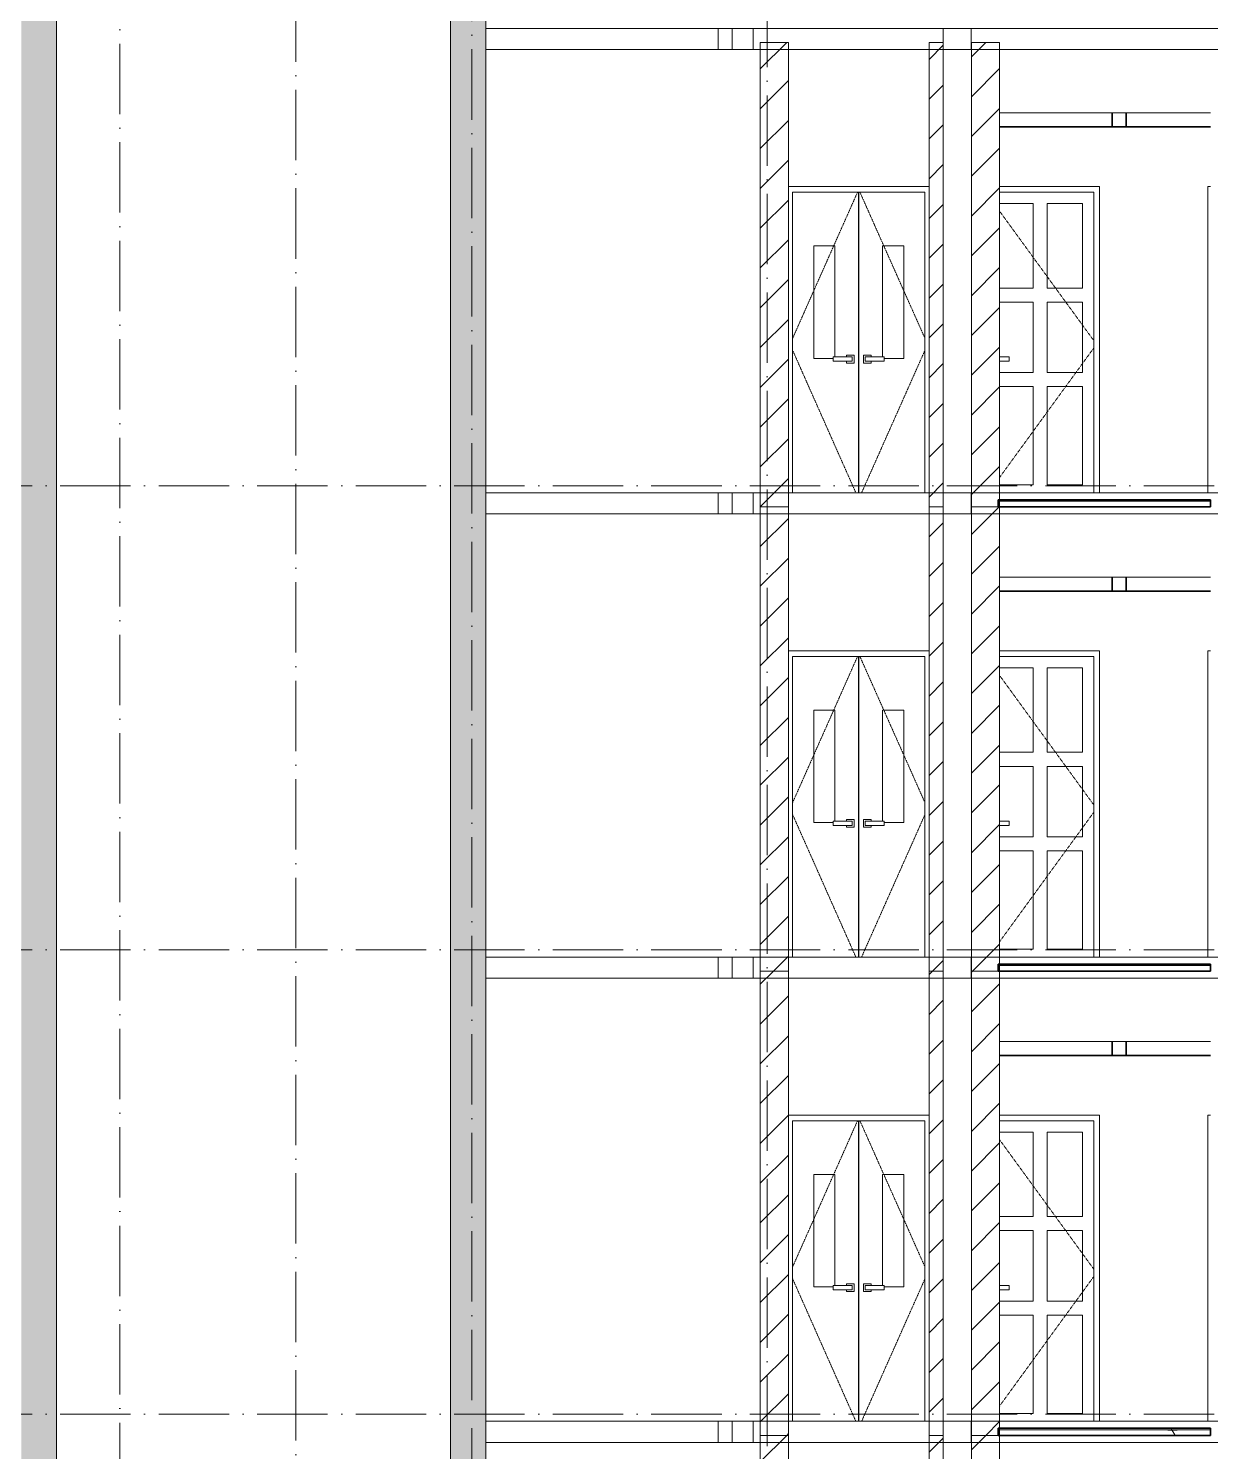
# Model space of a CAD drawing. Header units: millimetres. Extents: x -12680 to 112808, y -16580 to 93550.
# Drawn here: x 22801 to 31201, y 71135 to 81250 of the extents above; entities that cross this region are included whole.
import ezdxf

# ---------------------------------------------------------------- set-up
doc = ezdxf.new("R2010")
doc.units = ezdxf.units.MM
doc.linetypes.add('Dash 1_16__2_', pattern=[3.175, 1.5875, -1.5875])
doc.linetypes.add('Grid Line', pattern=[14, 10, -2, 0, -2])
for name, color, linetype, lineweight in [('A-DOOR', 31, 'Continuous', 9), ('A-FLOR-MCUT', 3, 'Continuous', 9), ('CUA', 31, 'Continuous', 9), ('HATCH-TUONG', 152, 'Continuous', 9), ('NET CAT', 3, 'Continuous', 5), ('NET CATConcrete', 3, 'Continuous', 5), ('NET-CAT', 3, 'Continuous', 9), ('NET-THAY', 2, 'Continuous', 15), ('TRUC', 225, 'Continuous', 5)]:
    doc.layers.add(name, color=color, linetype=linetype, lineweight=lineweight)
pattern_1 = [(45, (41462.07, 40400), (-141.4214, 141.4214), [])]
pattern_2 = [(0, (41462.07, 40400), (1625.6, 406.4), [67.056, -1152.144, 67.056, -1152.144, -6502.4]), (0, (41462.07, 40400), (1625.6, 406.4), [-2438.4, 67.056, -2371.344, 67.056, -1152.144, -2844.8]), (0, (41462.07, 40400), (1625.6, 406.4), [-6096, 67.056, -745.744, 67.056, -1964.944]), (120, (42071.68, 40603.2), (-1164.7527, 1204.611), [67.056, -1152.144, 67.056, -7654.544]), (120, (42071.68, 40603.2), (-1164.7527, 1204.611), [-1286.256, -1152.144, 67.056, -2371.344, -4064]), (120, (42071.68, 40603.2), (-1164.7527, 1204.611), [-4876.8, 67.056, -1152.144, 67.056, -2777.744]), (120, (42071.68, 40603.2), (-1164.7527, 1204.611), [-6163.056, -745.744, 67.056, -1964.944]), (240, (42274.88, 41416), (-460.8473, -1611.011), [67.056, -1152.144, 67.056, -7654.544]), (240, (42274.88, 41416), (-460.8473, -1611.011), [-1286.256, -1152.144, 67.056, -2371.344, -4064]), (240, (42274.88, 41416), (-460.8473, -1611.011), [-4876.8, 67.056, -1152.144, 67.056, -2777.744]), (240, (42274.88, 41416), (-460.8473, -1611.011), [-6163.056, -745.744, 67.056, -1964.944])]
pattern_3 = [(45, (41557.3, 40400), (-476.246, 476.246), []), (45, (41652.6, 40400), (-476.246, 476.246), []), (45, (41462.1, 40400), (-476.246, 476.246), []), (45, (41938.3, 40400), (-476.246, 476.246), []), (45, (42033.6, 40400), (-476.246, 476.246), []), (0, (41843.1, 40495.25), (0, 952.5), [95.25, -857.25]), (0, (41938.3, 40590.5), (0, 952.5), [95.25, -857.25]), (45, (41843.1, 40495.25), (0, 952.491), [134.684, -1212.342]), (45, (41938.3, 40495.25), (0, 952.491), [134.684, -1212.342]), (0, (41843.1, 40495.25), (0, 952.5), [95.25, -857.25]), (90, (41366.8, 40495.25), (-952.5, 6e-14), [95.25, -857.25]), (90, (41462.1, 40495.25), (-952.5, 6e-14), [190.5, -762]), (45, (41366.8, 40590.5), (0, 952.491), [134.684, -1212.342]), (90, (42224.1, 40781), (-952.5, 6e-14), [95.25, -857.25]), (0, (42128.8, 40781), (0, 952.5), [95.25, -857.25]), (45, (42128.8, 40781), (0, 952.491), [134.684, -1212.342]), (0, (42319.3, 40495.25), (0, 952.5), [95.25, -857.25]), (0, (42319.3, 40971.5), (0, 952.5), [95.25, -857.25]), (90, (42509.8, 41066.75), (-952.5, 6e-14), [95.25, -857.25]), (45, (42319.3, 40971.5), (0, 952.491), [269.367, -1077.659]), (45, (42414.6, 40971.5), (0, 952.491), [134.684, -1212.342]), (45, (42605.1, 41162), (0, 952.491), [134.684, -1212.342]), (0, (42605.1, 41257.25), (0, 952.5), [95.25, -857.25]), (90, (42605.1, 41162), (-952.5, 6e-14), [95.25, -857.25]), (0, (41938.3, 41162), (0, 952.5), [95.25, -857.25]), (0, (42128.8, 41257.25), (0, 952.5), [95.25, -857.25]), (90, (42033.6, 41162), (-952.5, 6e-14), [95.25, -857.25]), (90, (42128.8, 41162), (-952.5, 6e-14), [95.25, -857.25]), (45, (41938.3, 41162), (0, 952.491), [134.684, -1212.342]), (45, (42128.8, 41162), (0, 952.491), [134.684, -1212.342]), (135, (41581.06, 40614.8), (-952.491, 6e-14), [134.684, -1212.342]), (135, (41700.2, 40733.4), (-952.491, 6e-14), [134.684, -1212.342]), (135, (41771.64, 40804.8), (-952.491, 6e-14), [134.684, -1212.342]), (135, (41795.45, 40828.6), (-952.491, 6e-14), [134.684, -1212.342]), (135, (41843.1, 40876.25), (-952.491, 6e-14), [134.684, -1212.342]), (135, (41866.9, 40900.06), (-952.491, 6e-14), [134.684, -1212.342]), (135, (41938.3, 40971.5), (-952.491, 6e-14), [134.684, -1212.342]), (135, (41985.95, 41019.1), (-952.491, 6e-14), [134.684, -1212.342]), (45, (41581.06, 40614.8), (0, 952.491), [95.25, -1251.776]), (45, (41700.2, 40733.4), (0, 952.491), [67.361, -1279.665]), (45, (41866.9, 40900.06), (0, 952.491), [67.361, -1279.665]), (45, (41771.64, 40995.3), (0, 952.491), [67.361, -1279.665]), (45, (41938.3, 40971.5), (0, 952.491), [67.361, -1279.665]), (45, (41843.1, 41066.75), (0, 952.491), [67.361, -1279.665]), (0, (41486.3, 40709.5), (0, 952.5), [190.043, -762.457]), (0, (41700.2, 40923.9), (0, 952.5), [95.25, -857.25])]

# ---------------------------------------------------------------- blocks, each defined once
blk = doc.blocks.new('ALC1807-ASCENT PLAZA-TANG DIEN HINH-TANG 5_rvt-15-MẶT CẮT B-B')
at = {"layer": 'HATCH-TUONG'}
h = blk.add_hatch(dxfattribs=at)
h.set_pattern_fill('FP_50', color=50, style=0, pattern_type=2)
h.set_pattern_definition(pattern_1)
h.paths.add_polyline_path([(28201, 67950), (28201, 71250), (28001, 71250), (28001, 67950)], flags=0)
h = blk.add_hatch(dxfattribs=at)
h.set_pattern_fill('FP_50', color=50, style=0, pattern_type=2)
h.set_pattern_definition(pattern_1)
h.paths.add_polyline_path([(29301, 67950), (29301, 71250), (29201, 71250), (29201, 67950), (29216, 67950)], flags=0)
h = blk.add_hatch(dxfattribs=at)
h.set_pattern_fill('FP_50', color=50, style=0, pattern_type=2)
h.set_pattern_definition(pattern_1)
h.paths.add_polyline_path([(29501, 67950), (29701, 67950), (29701, 71250), (29501, 71250), (29501, 68615)], flags=0)
at = {"layer": 'NET-CAT', "color": 50}
for p, q in [((28001, 71250), (28001, 67950)), ((28201, 71250), (28001, 71250)), ((28201, 67950), (28201, 71250)), ((29301, 71250), (29201, 71250)), ((29201, 71250), (29201, 67950)), ((29301, 67950), (29301, 71250)), ((29501, 71250), (29501, 67950)), ((29701, 71250), (29501, 71250)), ((29701, 67950), (29701, 71250))]:
    blk.add_line(p, q, dxfattribs=at)
blk = doc.blocks.new('CUA 2 CANH MO KHUNG NHOM - 1 - 1000-183146-MẶT CẮT B-B')
at = {"layer": 'A-DOOR', "color": 50}
for p, q in [((28700, 23986), (28700, 21850)), ((28701, 23986), (28701, 21850)), ((28381, 22805), (28381, 23605)), ((28381, 23605), (28531, 23605)), ((28531, 23605), (28531, 22815)), ((28870, 22815), (28870, 23605)), ((28870, 23605), (29020, 23605)), ((29020, 23605), (29020, 22805)), ((28520, 22805), (28381, 22805)), ((29020, 22805), (28881, 22805))]:
    blk.add_line(p, q, dxfattribs=at)
at = {"layer": 'CUA', "color": 50}
for p, q in [((29201, 24026), (28201, 24026)), ((28231, 23986), (28231, 21850)), ((28231, 23986), (29171, 23986)), ((29171, 23986), (29171, 21850)), ((28520, 22815), (28655, 22815)), ((28520, 22815), (28520, 22785)), ((28655, 22785), (28520, 22785)), ((28613, 22827), (28613, 22815)), ((28668, 22827), (28613, 22827)), ((28613, 22785), (28613, 22772)), ((28613, 22772), (28668, 22772)), ((28655, 22785), (28655, 22815)), ((28668, 22772), (28668, 22827)), ((28789, 22827), (28734, 22827)), ((28734, 22827), (28734, 22772)), ((28734, 22772), (28789, 22772)), ((28746, 22815), (28881, 22815)), ((28746, 22815), (28746, 22785)), ((28881, 22785), (28746, 22785)), ((28789, 22815), (28789, 22827)), ((28789, 22772), (28789, 22785)), ((28881, 22785), (28881, 22815))]:
    blk.add_line(p, q, dxfattribs=at)
at = {"layer": 'CUA', "color": 50, "linetype": 'Dash 1_16__2_'}
for p, q in [((28692, 23986), (28231, 22948)), ((28709, 23986), (29171, 22948)), ((28231, 22862), (28680, 21850)), ((29171, 22862), (28721, 21850))]:
    blk.add_line(p, q, dxfattribs=at)
blk = doc.blocks.new('CUA VAO CAN HO - Type 1-60224-MẶT CẮT B-B')
at = {"layer": 'A-DOOR', "color": 50}
for p, q in [((29701, 23905), (29940, 23905)), ((29940, 23905), (29940, 23305)), ((30040, 23305), (30040, 23905)), ((30040, 23905), (30290, 23905)), ((30290, 23905), (30290, 23305)), ((29940, 23305), (29701, 23305)), ((30290, 23305), (30040, 23305)), ((29701, 23205), (29940, 23205)), ((29940, 23205), (29940, 22705)), ((30040, 22705), (30040, 23205)), ((30040, 23205), (30290, 23205)), ((30290, 23205), (30290, 22705)), ((29940, 22705), (29701, 22705)), ((30290, 22705), (30040, 22705)), ((29701, 22605), (29940, 22605)), ((29940, 22605), (29940, 21905)), ((30040, 21905), (30040, 22605)), ((30040, 22605), (30290, 22605)), ((30290, 22605), (30290, 21905)), ((29940, 21905), (29701, 21905)), ((30290, 21905), (30040, 21905))]:
    blk.add_line(p, q, dxfattribs=at)
at = {"layer": 'CUA', "color": 50}
for p, q in [((30411, 24026), (29701, 24026)), ((29701, 23986), (30371, 23986)), ((30371, 21850), (30371, 23986)), ((30411, 21850), (30411, 24026)), ((29701, 22815), (29770, 22815)), ((29770, 22785), (29701, 22785)), ((29770, 22785), (29770, 22815))]:
    blk.add_line(p, q, dxfattribs=at)
at = {"layer": 'CUA', "color": 50, "linetype": 'Dash 1_16__2_'}
for p, q in [((29701, 23852), (30371, 22931)), ((30371, 22879), (29701, 21958))]:
    blk.add_line(p, q, dxfattribs=at)
blk = doc.blocks.new('CUA VAO CAN HO - Type 1-V292-MẶT CẮT B-B')
at = {"layer": 'CUA', "color": 50}
for p in [(31201, 24026), (31181, 21850)]:
    blk.add_line(p, (31181, 24026), dxfattribs=at)
blk = doc.blocks.new('ALC1807-ASCENT PLAZA-TANG DIEN HINH-TANG 5_rvt-16-MẶT CẮT B-B')
at = {"layer": 'HATCH-TUONG'}
h = blk.add_hatch(dxfattribs=at)
h.set_pattern_fill('FP_50', color=50, style=0, pattern_type=2)
h.set_pattern_definition(pattern_1)
h.paths.add_polyline_path([(28201, 71250), (28201, 74550), (28001, 74550), (28001, 71250)], flags=0)
h = blk.add_hatch(dxfattribs=at)
h.set_pattern_fill('FP_50', color=50, style=0, pattern_type=2)
h.set_pattern_definition(pattern_1)
h.paths.add_polyline_path([(29301, 71250), (29301, 74550), (29201, 74550), (29201, 71250), (29216, 71250)], flags=0)
h = blk.add_hatch(dxfattribs=at)
h.set_pattern_fill('FP_50', color=50, style=0, pattern_type=2)
h.set_pattern_definition(pattern_1)
h.paths.add_polyline_path([(29501, 71250), (29701, 71250), (29701, 74550), (29501, 74550), (29501, 72014)], flags=0)
at = {"layer": 'NET CAT', "lineweight": 9}
h = blk.add_hatch(dxfattribs=at)
h.set_pattern_fill('FP_51', color=50, style=0, pattern_type=2)
h.set_pattern_definition(pattern_2)
h.paths.add_polyline_path([(31201, 71290), (31201, 71300), (29691, 71300), (29691, 71290), (31057, 71290)], flags=0)
h = blk.add_hatch(dxfattribs=at)
h.set_pattern_fill('FP_51', color=50, style=0, pattern_type=2)
h.set_pattern_definition(pattern_2)
h.paths.add_polyline_path([(29691, 71250), (31201, 71250), (31201, 71290), (29691, 71290)], flags=0)
at = {"layer": 'A-FLOR-MCUT', "color": 50}
blk.add_line((31201, 71290), (29691, 71290), dxfattribs=at)
at = {"layer": 'NET-CAT', "color": 50}
for p, q in [((28001, 74550), (28001, 71250)), ((28201, 74550), (28001, 74550)), ((28201, 71250), (28201, 74550)), ((29301, 74550), (29201, 74550)), ((29201, 74550), (29201, 71250)), ((29301, 71250), (29301, 74550)), ((29501, 74550), (29501, 71250)), ((29701, 74550), (29501, 74550)), ((29701, 71250), (29701, 74550)), ((28001, 71250), (28201, 71250)), ((29201, 71250), (29301, 71250)), ((29501, 71250), (29701, 71250))]:
    blk.add_line(p, q, dxfattribs=at)
at = {"layer": 'NET-CAT', "color": 130, "lineweight": 35}
for p, q in [((31201, 71300), (29691, 71300)), ((29691, 71300), (29691, 71250)), ((29691, 71250), (31201, 71250)), ((31201, 71250), (31201, 71300))]:
    blk.add_line(p, q, dxfattribs=at)
at = {"layer": 'NET-THAY', "color": 130, "lineweight": 35}
for p, q in [((30501, 73950), (30501, 74050)), ((30601, 74050), (30601, 73950)), ((31201, 73950), (29701, 73950))]:
    blk.add_line(p, q, dxfattribs=at)
at = {"color": 130, "lineweight": 35}
for name in ['CUA 2 CANH MO KHUNG NHOM - 1 - 1000-183146-MẶT CẮT B-B', 'CUA VAO CAN HO - Type 1-60224-MẶT CẮT B-B', 'CUA VAO CAN HO - Type 1-V292-MẶT CẮT B-B']:
    blk.add_blockref(name, (0, 49500), dxfattribs=at)
blk = doc.blocks.new('ALC1807-ASCENT PLAZA-TANG DIEN HINH-TANG 5_rvt-17-MẶT CẮT B-B')
at = {"layer": 'HATCH-TUONG'}
h = blk.add_hatch(dxfattribs=at)
h.set_pattern_fill('FP_50', color=50, style=0, pattern_type=2)
h.set_pattern_definition(pattern_1)
h.paths.add_polyline_path([(28201, 74550), (28201, 77850), (28001, 77850), (28001, 74550)], flags=0)
h = blk.add_hatch(dxfattribs=at)
h.set_pattern_fill('FP_50', color=50, style=0, pattern_type=2)
h.set_pattern_definition(pattern_1)
h.paths.add_polyline_path([(29201, 74550), (29301, 74550), (29301, 77850), (29201, 77850), (29201, 74563)], flags=0)
h = blk.add_hatch(dxfattribs=at)
h.set_pattern_fill('FP_50', color=50, style=0, pattern_type=2)
h.set_pattern_definition(pattern_1)
h.paths.add_polyline_path([(29501, 74550), (29701, 74550), (29701, 77850), (29501, 77850), (29501, 74563)], flags=0)
at = {"layer": 'A-FLOR-MCUT', "color": 50}
blk.add_line((31201, 74590), (29691, 74590), dxfattribs=at)
at = {"layer": 'NET-CAT', "color": 50}
for p, q in [((28001, 77850), (28001, 74550)), ((28201, 77850), (28001, 77850)), ((28201, 74550), (28201, 77850)), ((29301, 77850), (29201, 77850)), ((29201, 77850), (29201, 74550)), ((29301, 74550), (29301, 77850)), ((29501, 77850), (29501, 74550)), ((29701, 77850), (29501, 77850)), ((29701, 74550), (29701, 77850)), ((28001, 74550), (28201, 74550)), ((29201, 74550), (29301, 74550)), ((29501, 74550), (29701, 74550))]:
    blk.add_line(p, q, dxfattribs=at)
at = {"layer": 'NET-CAT', "color": 130, "lineweight": 35}
for p, q in [((31201, 74600), (29691, 74600)), ((29691, 74600), (29691, 74550)), ((29691, 74550), (31201, 74550)), ((31201, 74550), (31201, 74600))]:
    blk.add_line(p, q, dxfattribs=at)
at = {"layer": 'NET-THAY', "color": 130, "lineweight": 35}
for p, q in [((30501, 77250), (30501, 77350)), ((30601, 77350), (30601, 77250)), ((31201, 77250), (29701, 77250))]:
    blk.add_line(p, q, dxfattribs=at)
at = {"color": 130, "lineweight": 35}
for name in ['CUA 2 CANH MO KHUNG NHOM - 1 - 1000-183146-MẶT CẮT B-B', 'CUA VAO CAN HO - Type 1-60224-MẶT CẮT B-B', 'CUA VAO CAN HO - Type 1-V292-MẶT CẮT B-B']:
    blk.add_blockref(name, (0, 52800), dxfattribs=at)
blk = doc.blocks.new('ALC1807-ASCENT PLAZA-TANG DIEN HINH-TANG 5_rvt-18-MẶT CẮT B-B')
at = {"layer": 'HATCH-TUONG'}
h = blk.add_hatch(dxfattribs=at)
h.set_pattern_fill('FP_50', color=50, style=0, pattern_type=2)
h.set_pattern_definition(pattern_1)
h.paths.add_polyline_path([(28201, 77850), (28201, 81150), (28001, 81150), (28001, 77850)], flags=0)
h = blk.add_hatch(dxfattribs=at)
h.set_pattern_fill('FP_50', color=50, style=0, pattern_type=2)
h.set_pattern_definition(pattern_1)
h.paths.add_polyline_path([(29301, 77850), (29301, 81150), (29201, 81150), (29201, 77850), (29216, 77850)], flags=0)
h = blk.add_hatch(dxfattribs=at)
h.set_pattern_fill('FP_50', color=50, style=0, pattern_type=2)
h.set_pattern_definition(pattern_1)
h.paths.add_polyline_path([(29676, 77850), (29701, 77850), (29701, 81150), (29501, 81150), (29501, 77850)], flags=0)
at = {"layer": 'A-FLOR-MCUT', "color": 50}
blk.add_line((31201, 77890), (29691, 77890), dxfattribs=at)
at = {"layer": 'NET-CAT', "color": 50}
for p, q in [((28001, 81150), (28001, 77850)), ((28201, 81150), (28001, 81150)), ((28201, 77850), (28201, 81150)), ((29301, 81150), (29201, 81150)), ((29201, 81150), (29201, 77850)), ((29301, 77850), (29301, 81150)), ((29501, 81150), (29501, 77850)), ((29701, 81150), (29501, 81150)), ((29701, 77850), (29701, 81150)), ((28001, 77850), (28201, 77850)), ((29201, 77850), (29301, 77850)), ((29501, 77850), (29701, 77850))]:
    blk.add_line(p, q, dxfattribs=at)
at = {"layer": 'NET-CAT', "color": 130, "lineweight": 35}
for p, q in [((31201, 77900), (29691, 77900)), ((29691, 77900), (29691, 77850)), ((31201, 77850), (31201, 77900)), ((29691, 77850), (31201, 77850))]:
    blk.add_line(p, q, dxfattribs=at)
at = {"layer": 'NET-THAY', "color": 130, "lineweight": 35}
for p, q in [((30501, 80550), (30501, 80650)), ((30601, 80650), (30601, 80550)), ((31201, 80550), (29701, 80550))]:
    blk.add_line(p, q, dxfattribs=at)
at = {"color": 130, "lineweight": 35}
for name in ['CUA 2 CANH MO KHUNG NHOM - 1 - 1000-183146-MẶT CẮT B-B', 'CUA VAO CAN HO - Type 1-60224-MẶT CẮT B-B', 'CUA VAO CAN HO - Type 1-V292-MẶT CẮT B-B']:
    blk.add_blockref(name, (0, 56100), dxfattribs=at)

msp = doc.modelspace()

# ---------------------------------------------------------------- hatches: boundary and pattern name
at = {"layer": 'HATCH-TUONG', "lineweight": 5}
h = msp.add_hatch(dxfattribs=at)
h.set_pattern_fill('FP_1', color=256, style=0, pattern_type=2)
h.set_pattern_definition(pattern_3)
h.paths.add_polyline_path([(22750.5, -8350), (23000.5, -8350), (23000.5, 93250), (22750.5, 93250), (22750.5, 4034.6)], flags=0)
h = msp.add_hatch(dxfattribs=at)
h.set_pattern_fill('FP_1', color=256, style=0, pattern_type=2)
h.set_pattern_definition(pattern_3)
h.paths.add_polyline_path([(26050.5, -8350), (26050.5, 93250), (25800.5, 93250), (25800.5, -8350)], flags=0)
h.paths.add_polyline_path([(25905.5, -4000), (25905.5, -2000), (25945.5, -2000), (25945.5, -4000)], flags=0)

# ---------------------------------------------------------------- linework, layer by layer
at = {"layer": 'NET CATConcrete'}
for p, q in [((31200.5, 80650), (29700.5, 80650)), ((31200.5, 77350), (29700.5, 77350)), ((31200.5, 74050), (29700.5, 74050))]:
    msp.add_line(p, q, dxfattribs=at)
at = {"layer": 'NET-CAT'}
for p, q in [((23000.5, -7350), (23000.5, 93250)), ((25800.5, 93250), (25800.5, -7350)), ((26050.5, -7350), (26050.5, 93250))]:
    msp.add_line(p, q, dxfattribs=at)
at = {"layer": 'NET-CAT', "lineweight": 15}
for p, q in [((27800.5, 81250), (27700.5, 81250)), ((27700.5, 81250), (27700.5, 81100)), ((27800.5, 81100), (27800.5, 81250)), ((29300.5, 81250), (27950.5, 81250)), ((27950.5, 81250), (27950.5, 81100)), ((29300.5, 81100), (29300.5, 81250)), ((31350.5, 81250), (29500.5, 81250)), ((29500.5, 81250), (29500.5, 81100)), ((27700.5, 81100), (27800.5, 81100)), ((27950.5, 81100), (29300.5, 81100)), ((29500.5, 81100), (32050.5, 81100)), ((27800.5, 77950), (27700.5, 77950)), ((27700.5, 77950), (27700.5, 77800)), ((27800.5, 77800), (27800.5, 77950)), ((29300.5, 77950), (27950.5, 77950)), ((27950.5, 77950), (27950.5, 77800)), ((29300.5, 77800), (29300.5, 77950)), ((31350.5, 77950), (29500.5, 77950)), ((29500.5, 77950), (29500.5, 77800)), ((27700.5, 77800), (27800.5, 77800)), ((27950.5, 77800), (29300.5, 77800)), ((29500.5, 77800), (32050.5, 77800)), ((27800.5, 74650), (27700.5, 74650)), ((27700.5, 74650), (27700.5, 74500)), ((27800.5, 74500), (27800.5, 74650)), ((29300.5, 74650), (27950.5, 74650)), ((27950.5, 74650), (27950.5, 74500)), ((29300.5, 74500), (29300.5, 74650)), ((31350.5, 74650), (29500.5, 74650)), ((29500.5, 74650), (29500.5, 74500)), ((27700.5, 74500), (27800.5, 74500)), ((27950.5, 74500), (29300.5, 74500)), ((29500.5, 74500), (32050.5, 74500)), ((27800.5, 71350), (27700.5, 71350)), ((27700.5, 71350), (27700.5, 71200)), ((27800.5, 71200), (27800.5, 71350)), ((29300.5, 71350), (27950.5, 71350)), ((27950.5, 71350), (27950.5, 71200)), ((29300.5, 71200), (29300.5, 71350)), ((31350.5, 71350), (29500.5, 71350)), ((29500.5, 71350), (29500.5, 71200)), ((27700.5, 71200), (27800.5, 71200)), ((27950.5, 71200), (29300.5, 71200)), ((29500.5, 71200), (32050.5, 71200))]:
    msp.add_line(p, q, dxfattribs=at)
at = {"layer": 'NET-THAY', "lineweight": 9}
for p, q in [((26050.5, 81250), (27700.5, 81250)), ((27800.5, 81250), (27950.5, 81250)), ((29300.5, 81250), (29500.5, 81250)), ((27700.5, 81100), (26050.5, 81100)), ((27950.5, 81100), (27800.5, 81100)), ((29500.5, 81100), (29300.5, 81100)), ((26050.5, 77950), (27700.5, 77950)), ((27800.5, 77950), (27950.5, 77950)), ((29300.5, 77950), (29500.5, 77950)), ((27700.5, 77800), (26050.5, 77800)), ((27950.5, 77800), (27800.5, 77800)), ((29500.5, 77800), (29300.5, 77800)), ((26050.5, 74650), (27700.5, 74650)), ((27800.5, 74650), (27950.5, 74650)), ((29300.5, 74650), (29500.5, 74650)), ((27700.5, 74500), (26050.5, 74500)), ((27950.5, 74500), (27800.5, 74500)), ((29500.5, 74500), (29300.5, 74500)), ((26050.5, 71350), (27700.5, 71350)), ((27800.5, 71350), (27950.5, 71350)), ((29300.5, 71350), (29500.5, 71350)), ((27700.5, 71200), (26050.5, 71200)), ((27950.5, 71200), (27800.5, 71200)), ((29500.5, 71200), (29300.5, 71200))]:
    msp.add_line(p, q, dxfattribs=at)
at = {"layer": 'TRUC', "linetype": 'Grid Line', "ltscale": 50}
for p, q in [((23450.5, -8971.6), (23450.5, 91838.4)), ((24700.5, -7898.8), (24700.5, 91838.4)), ((25950.5, -12511.6), (25950.5, 91838.4)), ((28050.5, -11438.8), (28050.5, 91838.4)), ((-12679, 78000), (108517.8, 78000)), ((-12679, 74700), (108517.8, 74700)), ((-12679, 71400), (108517.8, 71400))]:
    msp.add_line(p, q, dxfattribs=at)

# ---------------------------------------------------------------- block references
at = {"lineweight": 5}
for name in ['ALC1807-ASCENT PLAZA-TANG DIEN HINH-TANG 5_rvt-18-MẶT CẮT B-B', 'ALC1807-ASCENT PLAZA-TANG DIEN HINH-TANG 5_rvt-17-MẶT CẮT B-B', 'ALC1807-ASCENT PLAZA-TANG DIEN HINH-TANG 5_rvt-16-MẶT CẮT B-B', 'ALC1807-ASCENT PLAZA-TANG DIEN HINH-TANG 5_rvt-15-MẶT CẮT B-B']:
    msp.add_blockref(name, (0, 0), dxfattribs=at)

doc.saveas('drawing.dxf')
